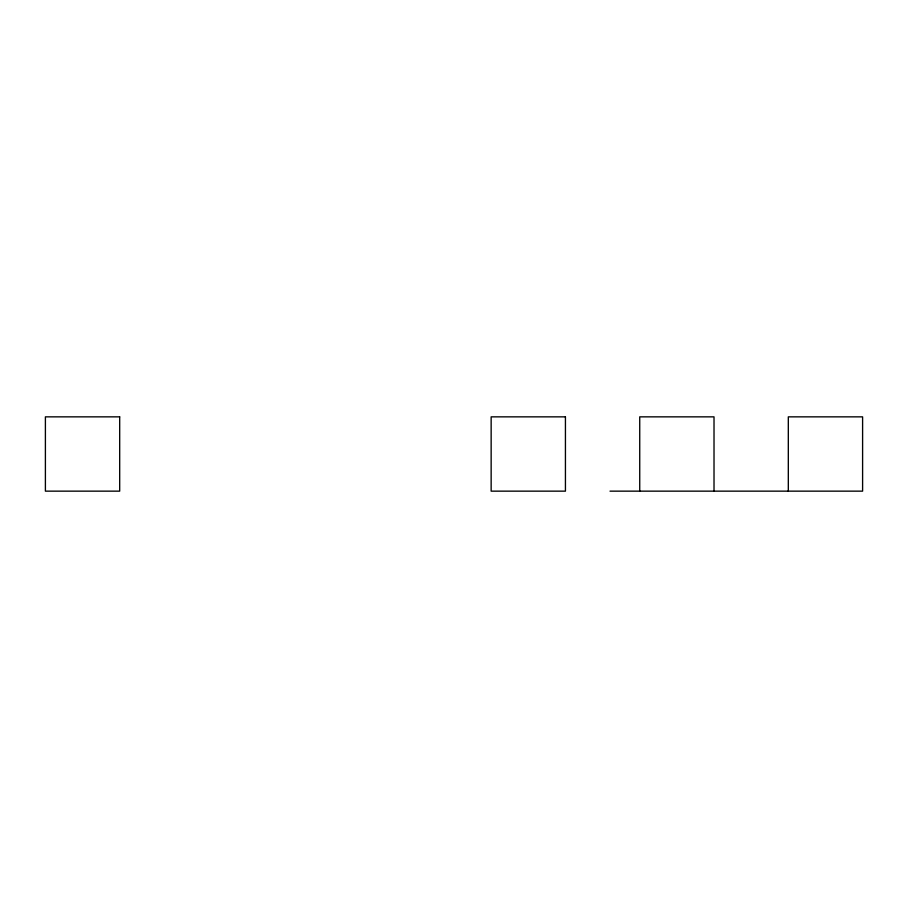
<?xml version="1.0" encoding="UTF-8"?>
<svg xmlns="http://www.w3.org/2000/svg" width="908" height="908" viewBox="0 0 908 908"><rect width="100%" height="100%" fill="white"/><g stroke="black" fill="none" stroke-linecap="round" stroke-linejoin="round"><path stroke-width="1.36" d="M610.006 491.149L862.6 491.149L862.6 416.851L788.314 416.851L788.314 491.149M714.017 491.149L714.017 416.851L639.731 416.851L639.731 491.149M119.686 416.851L45.4 416.851L45.4 491.149L119.686 491.149L119.686 416.851M565.434 416.851L491.149 416.851L491.149 491.149L565.434 491.149L565.434 416.851"/></g></svg>
